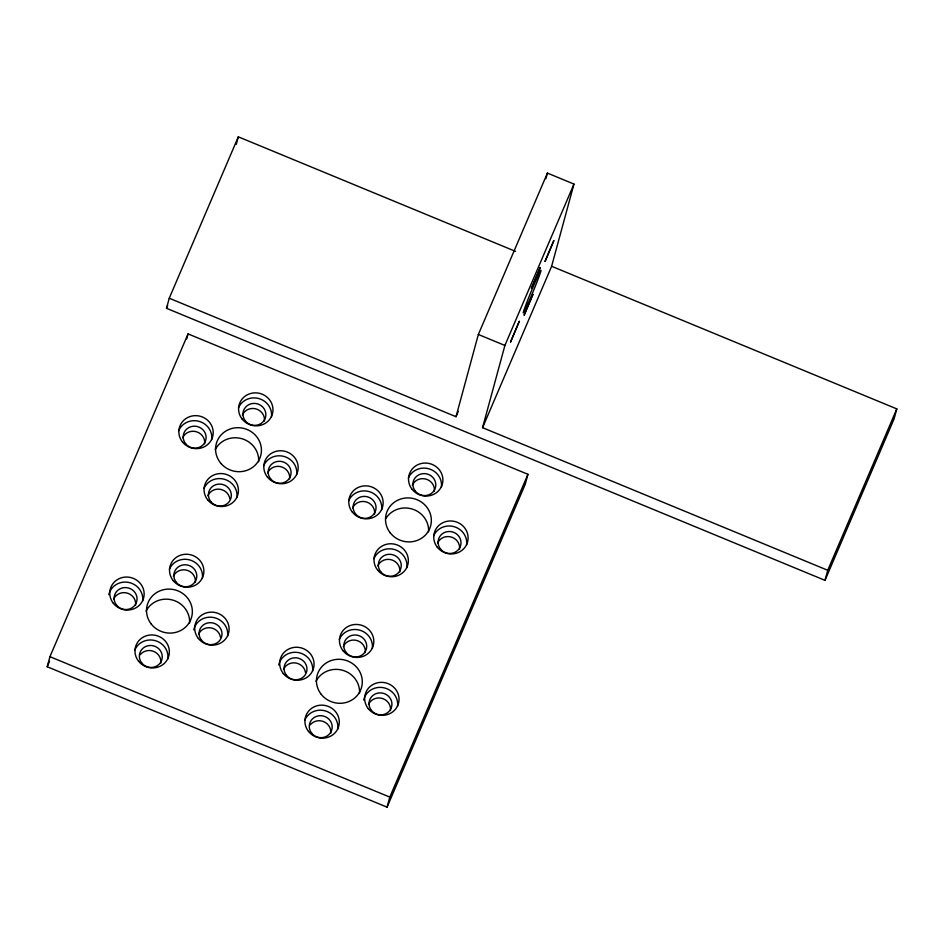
<?xml version="1.0" encoding="UTF-8"?>
<svg xmlns="http://www.w3.org/2000/svg" width="944" height="944" viewBox="0 0 944 944"><rect width="100%" height="100%" fill="white"/><g stroke="black" fill="none" stroke-linecap="round" stroke-linejoin="round"><path stroke-width="1.42" d="M47.2 666.747L49.938 656.682L188.068 333.893L527.932 474.313L525.194 484.378L387.064 807.167L47.2 666.747L49.513 661.343M169.247 298.233L456.011 416.705L478.348 334.483L547.414 173.094L573.964 184.068L551.626 266.279L896.8 408.894L894.062 418.959L824.997 580.348L166.51 308.299L169.247 298.233L238.313 136.833L515.566 251.375M236.26 144.385L238.313 136.833M186.7 338.931L188.068 333.893M545.868 178.77L547.414 173.094M824.997 580.348L827.735 570.282L482.561 427.679L504.898 345.457L573.964 184.068M387.064 807.167L389.801 797.102L527.932 474.313M166.51 308.299L167.666 305.608M456.011 416.705L458.312 411.324M482.561 427.679L551.626 266.279M827.735 570.282L896.8 408.894M478.348 334.483L504.898 345.457M49.938 656.682L389.801 797.102M377.812 565.928A11.505 10.962 15.2 0 1 399.808 571.946M173.342 576.418A11.505 10.962 15.2 0 1 195.349 582.436M433.615 535.909A17.252 16.449 15.2 0 1 453.887 526.622A17.252 16.449 15.2 0 1 466.619 544.924M113.599 599.216A11.505 10.962 15.2 0 1 135.594 605.234M108.772 594.72A17.252 16.449 15.2 0 1 128.455 582.377A17.252 16.449 15.2 0 1 142.65 601.009M169.401 569.197A17.252 16.449 15.2 0 1 189.673 559.91A17.252 16.449 15.2 0 1 202.394 578.212M267.636 472.92A11.505 10.962 15.2 0 1 289.631 478.938M207.881 495.718A11.505 10.962 15.2 0 1 229.852 498.869M182.664 437.827A11.505 10.962 15.2 0 1 204.659 443.833M242.419 415.03A11.505 10.962 15.2 0 1 264.414 421.036M215.22 449.533A22.998 21.924 15.2 0 1 241.723 438.665A22.998 21.924 15.2 0 1 258.644 461.758M412.351 485.228A11.505 10.962 15.2 0 1 434.346 491.246M352.596 508.025A11.505 10.962 15.2 0 1 374.591 514.043M385.766 518.634A22.998 21.924 15.2 0 1 412.209 509.028A22.998 21.924 15.2 0 1 428.588 531.802M437.568 543.13A11.505 10.962 15.2 0 1 459.563 549.148M315.992 681.297A22.998 21.924 15.2 0 1 342.424 670.216A22.998 21.924 15.2 0 1 359.522 693.191M343.274 646.628A11.505 10.962 15.2 0 1 365.269 652.646M368.49 704.531A11.505 10.962 15.2 0 1 390.486 710.549M310.222 724.862A11.505 10.962 15.2 0 1 330.742 733.335M283.53 669.426A11.505 10.962 15.2 0 1 305.502 672.565M198.559 634.321A11.505 10.962 15.2 0 1 220.542 637.46M146.06 611.087A22.998 21.924 15.2 0 1 172.492 600.006A22.998 21.924 15.2 0 1 189.591 622.993M140.29 654.652A11.505 10.962 15.2 0 1 160.81 663.136M278.704 664.93A17.252 16.449 15.2 0 1 298.387 652.575A17.252 16.449 15.2 0 1 312.582 671.219M193.732 629.825A17.252 16.449 15.2 0 1 213.427 617.482A17.252 16.449 15.2 0 1 227.61 636.114M363.664 700.035A17.252 16.449 15.2 0 1 383.358 687.68A17.252 16.449 15.2 0 1 397.542 706.324M348.655 500.804A17.252 16.449 15.2 0 1 368.927 491.529A17.252 16.449 15.2 0 1 381.647 509.831M263.683 465.699A17.252 16.449 15.2 0 1 283.955 456.424A17.252 16.449 15.2 0 1 296.687 474.726M203.939 488.496A17.252 16.449 15.2 0 1 224.212 479.222A17.252 16.449 15.2 0 1 236.932 497.523M178.723 430.594A17.252 16.449 15.2 0 1 198.995 421.319A17.252 16.449 15.2 0 1 211.716 439.621M134.874 649.885A17.252 16.449 15.2 0 1 155.146 640.61A17.252 16.449 15.2 0 1 167.867 658.912M408.398 478.006A17.252 16.449 15.2 0 1 428.67 468.731A17.252 16.449 15.2 0 1 441.403 487.033M238.478 407.796A17.252 16.449 15.2 0 1 258.739 398.521A17.252 16.449 15.2 0 1 271.471 416.823M339.333 639.395A17.252 16.449 15.2 0 1 359.605 630.12A17.252 16.449 15.2 0 1 372.325 648.422M304.806 720.095A17.252 16.449 15.2 0 1 325.066 710.82A17.252 16.449 15.2 0 1 337.799 729.122M373.871 558.706A17.252 16.449 15.2 0 1 394.144 549.42A17.252 16.449 15.2 0 1 406.864 567.722M510.551 342.047L519.271 321.349L510.551 342.047M524.168 315.119L532.9 294.422L524.168 315.119M531.472 288.274L540.192 267.577L531.472 288.274M545.089 261.346L553.809 240.649L545.089 261.346M380.751 571.828A11.505 10.962 15.2 0 0 400.421 569.669A11.505 10.962 15.2 0 0 388.232 554.352A11.505 10.962 15.2 0 0 380.751 571.828M176.28 582.318A11.505 10.962 15.2 0 0 195.951 580.159A11.505 10.962 15.2 0 0 183.761 564.842A11.505 10.962 15.2 0 0 176.28 582.318M368.278 708.661A17.252 16.449 15.2 0 0 397.778 705.428A17.252 16.449 15.2 0 0 379.488 682.453A17.252 16.449 15.2 0 0 368.278 708.661M437.343 547.272A17.252 16.449 15.2 0 0 466.843 544.039A17.252 16.449 15.2 0 0 448.565 521.064A17.252 16.449 15.2 0 0 437.343 547.272M116.537 605.116A11.505 10.962 15.2 0 0 136.207 602.956A11.505 10.962 15.2 0 0 124.018 587.64A11.505 10.962 15.2 0 0 116.537 605.116M113.374 603.346A17.252 16.449 15.2 0 0 142.886 600.124A17.252 16.449 15.2 0 0 124.596 577.138A17.252 16.449 15.2 0 0 113.374 603.346M173.13 580.548A17.252 16.449 15.2 0 0 202.63 577.327A17.252 16.449 15.2 0 0 184.34 554.34A17.252 16.449 15.2 0 0 173.13 580.548M221.25 463.775A22.998 21.924 15.2 0 0 260.202 457.297A22.998 21.924 15.2 0 0 234.053 428.01A22.998 21.924 15.2 0 0 221.25 463.775M151.335 624.173A22.998 21.924 15.2 0 0 190.676 619.866A22.998 21.924 15.2 0 0 166.286 589.233A22.998 21.924 15.2 0 0 151.335 624.173M390.332 532.982A22.998 21.924 15.2 0 0 429.673 528.675A22.998 21.924 15.2 0 0 405.295 498.043A22.998 21.924 15.2 0 0 390.332 532.982M321.267 694.383A22.998 21.924 15.2 0 0 360.608 690.076A22.998 21.924 15.2 0 0 336.217 659.431A22.998 21.924 15.2 0 0 321.267 694.383M412.127 489.37A17.252 16.449 15.2 0 0 441.639 486.136A17.252 16.449 15.2 0 0 423.349 463.162A17.252 16.449 15.2 0 0 412.127 489.37M352.383 512.167A17.252 16.449 15.2 0 0 381.883 508.934A17.252 16.449 15.2 0 0 363.593 485.959A17.252 16.449 15.2 0 0 352.383 512.167M377.6 570.058A17.252 16.449 15.2 0 0 407.1 566.837A17.252 16.449 15.2 0 0 388.81 543.862A17.252 16.449 15.2 0 0 377.6 570.058M343.061 650.758A17.252 16.449 15.2 0 0 372.561 647.525A17.252 16.449 15.2 0 0 354.271 624.55A17.252 16.449 15.2 0 0 343.061 650.758M308.523 731.458A17.252 16.449 15.2 0 0 338.035 728.225A17.252 16.449 15.2 0 0 319.745 705.251A17.252 16.449 15.2 0 0 308.523 731.458M283.306 673.556A17.252 16.449 15.2 0 0 312.818 670.323A17.252 16.449 15.2 0 0 294.528 647.348A17.252 16.449 15.2 0 0 283.306 673.556M198.346 638.451A17.252 16.449 15.2 0 0 227.846 635.218A17.252 16.449 15.2 0 0 209.556 612.243A17.252 16.449 15.2 0 0 198.346 638.451M138.591 661.248A17.252 16.449 15.2 0 0 168.103 658.015A17.252 16.449 15.2 0 0 149.813 635.041A17.252 16.449 15.2 0 0 138.591 661.248M207.668 499.86A17.252 16.449 15.2 0 0 237.168 496.627A17.252 16.449 15.2 0 0 218.878 473.652A17.252 16.449 15.2 0 0 207.668 499.86M182.452 441.957A17.252 16.449 15.2 0 0 211.952 438.724A17.252 16.449 15.2 0 0 193.662 415.749A17.252 16.449 15.2 0 0 182.452 441.957M242.195 419.16A17.252 16.449 15.2 0 0 271.707 415.926A17.252 16.449 15.2 0 0 253.417 392.952A17.252 16.449 15.2 0 0 242.195 419.16M267.412 477.062A17.252 16.449 15.2 0 0 296.923 473.829A17.252 16.449 15.2 0 0 278.633 450.854A17.252 16.449 15.2 0 0 267.412 477.062M201.497 640.221A11.505 10.962 15.2 0 0 221.167 638.061A11.505 10.962 15.2 0 0 208.978 622.745A11.505 10.962 15.2 0 0 201.497 640.221M415.289 491.128A11.505 10.962 15.2 0 0 434.96 488.98A11.505 10.962 15.2 0 0 422.759 473.664A11.505 10.962 15.2 0 0 415.289 491.128M355.534 513.925A11.505 10.962 15.2 0 0 375.205 511.778A11.505 10.962 15.2 0 0 363.015 496.45A11.505 10.962 15.2 0 0 355.534 513.925M440.506 549.03A11.505 10.962 15.2 0 0 460.176 546.871A11.505 10.962 15.2 0 0 447.975 531.555A11.505 10.962 15.2 0 0 440.506 549.03M185.602 443.715A11.505 10.962 15.2 0 0 205.273 441.568A11.505 10.962 15.2 0 0 193.083 426.251A11.505 10.962 15.2 0 0 185.602 443.715M210.819 501.618A11.505 10.962 15.2 0 0 230.489 499.47A11.505 10.962 15.2 0 0 218.3 484.142A11.505 10.962 15.2 0 0 210.819 501.618M270.574 478.82A11.505 10.962 15.2 0 0 290.245 476.673A11.505 10.962 15.2 0 0 278.043 461.356A11.505 10.962 15.2 0 0 270.574 478.82M141.753 663.007A11.505 10.962 15.2 0 0 161.424 660.859A11.505 10.962 15.2 0 0 149.223 645.543A11.505 10.962 15.2 0 0 141.753 663.007M245.357 420.918A11.505 10.962 15.2 0 0 265.028 418.77A11.505 10.962 15.2 0 0 252.827 403.454A11.505 10.962 15.2 0 0 245.357 420.918M346.212 652.528A11.505 10.962 15.2 0 0 365.883 650.369A11.505 10.962 15.2 0 0 353.693 635.052A11.505 10.962 15.2 0 0 346.212 652.528M371.429 710.419A11.505 10.962 15.2 0 0 391.099 708.271A11.505 10.962 15.2 0 0 378.91 692.955A11.505 10.962 15.2 0 0 371.429 710.419M311.685 733.217A11.505 10.962 15.2 0 0 331.356 731.069A11.505 10.962 15.2 0 0 319.155 715.753A11.505 10.962 15.2 0 0 311.685 733.217M286.469 675.314A11.505 10.962 15.2 0 0 306.139 673.166A11.505 10.962 15.2 0 0 293.95 657.85A11.505 10.962 15.2 0 0 286.469 675.314M528.144 303.307A22.998 0.92 -67.6 0 0 540.947 270.385A22.998 0.92 -67.6 0 0 527.318 301.124A22.998 0.92 -67.6 0 0 528.144 303.307"/></g></svg>
